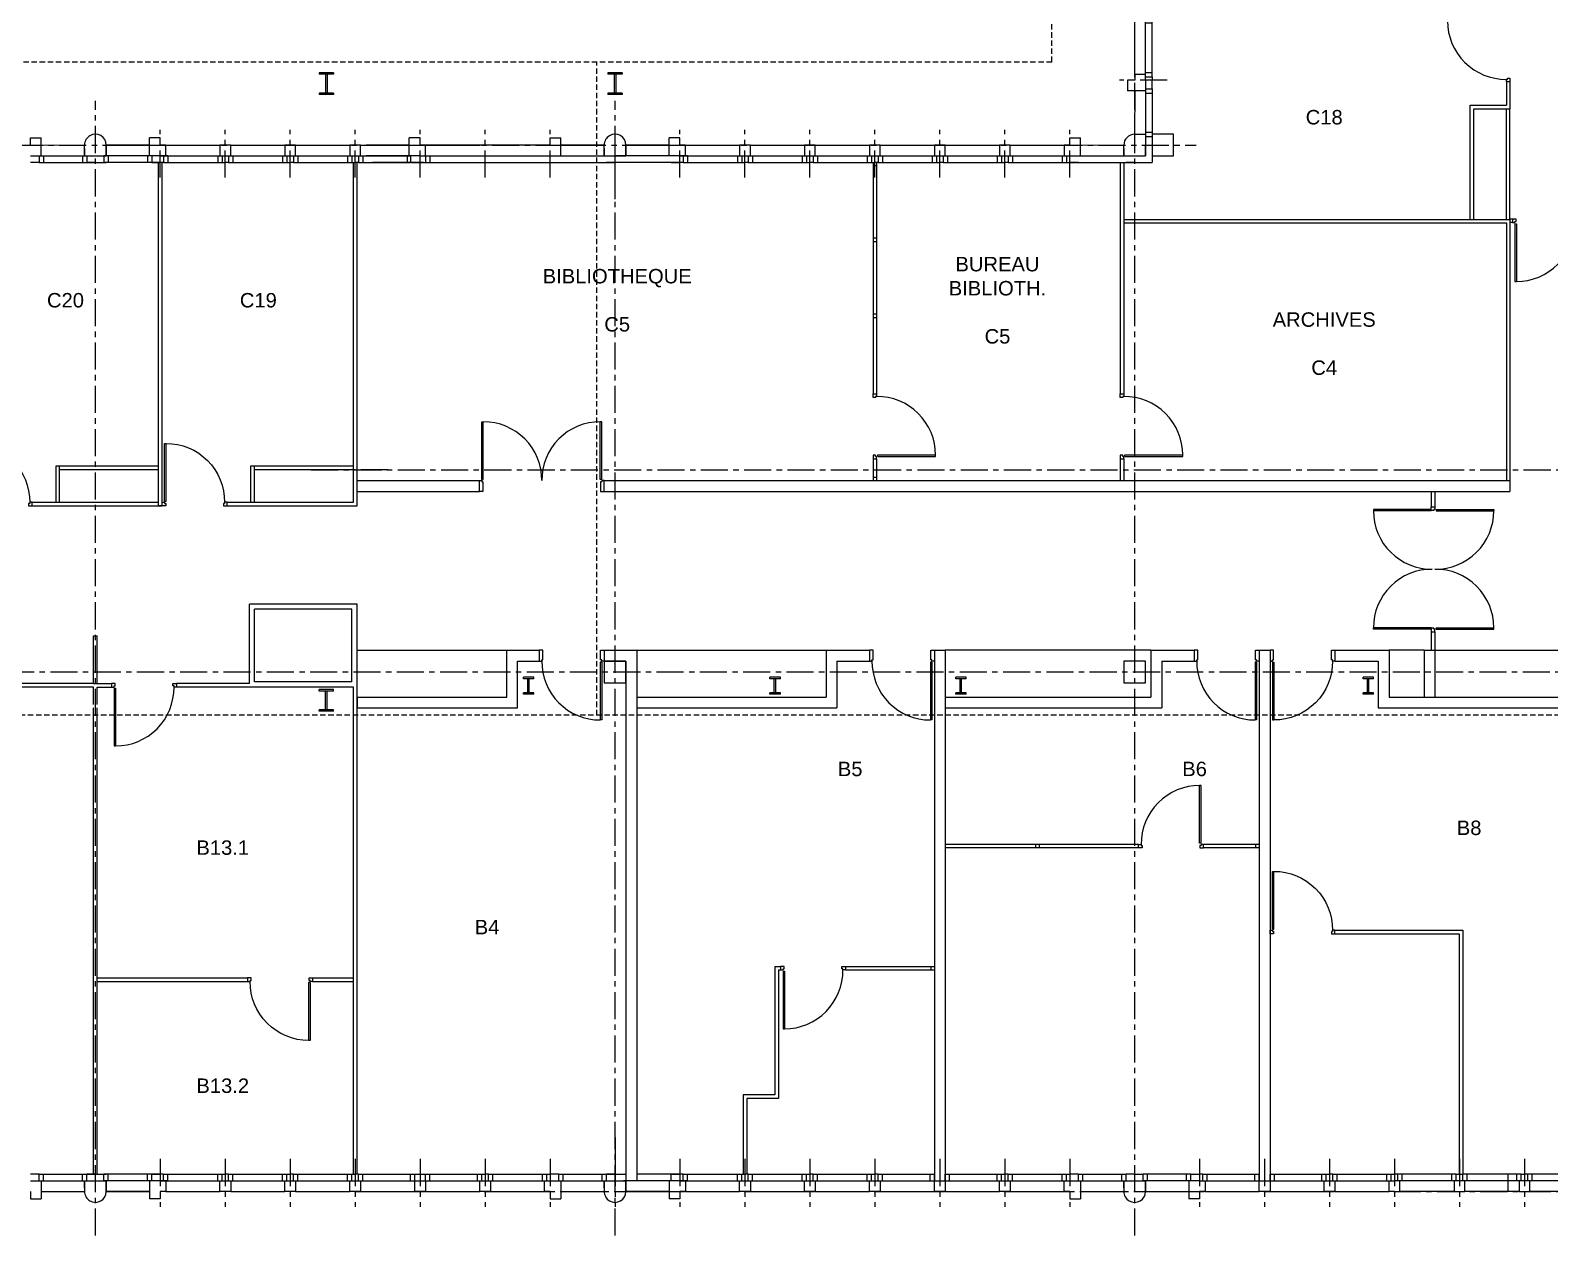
# Model space of a CAD drawing. Extents: x 1614 to 26454, y 2920 to 16595.
# Drawn here: x 4079 to 6184, y 2920 to 4590 of the extents above; entities that cross this region are included whole.
import ezdxf

# ---------------------------------------------------------------- set-up
doc = ezdxf.new("R2010")
doc.units = 0
doc.header["$MEASUREMENT"] = 0
doc.linetypes.add('AXES', pattern=[2, 1.25, -0.25, 0.25, -0.25])
doc.linetypes.add('CACHE', pattern=[0.375, 0.25, -0.125])
doc.layers.get('0').update_dxf_attribs({"linetype": 'CONTINUOUS'})
for name, color, linetype in [('BA_APPUI_FENETRE', 140, 'CONTINUOUS'), ('BA_AUVENT', 140, 'CACHE'), ('BA_AXE_TRAME', 253, 'AXES'), ('BA_CLOISON_EXISTANTE', 4, 'CONTINUOUS'), ('BA_DOUBLAGE', 134, 'CONTINUOUS'), ('BA_MENUIS_EXTERIEURE', 6, 'CONTINUOUS'), ('BA_MENUIS_INTERIEURE', 202, 'CONTINUOUS'), ('BA_STRUCTURE', 5, 'CONTINUOUS'), ('TXT_REP_PIECE', 3, 'CONTINUOUS')]:
    doc.layers.add(name, color=color, linetype=linetype)

# ---------------------------------------------------------------- blocks, each defined once
blk = doc.blocks.new('baie1')
at = {"layer": 'BA_APPUI_FENETRE'}
blk.add_line((7.5, -5), (82.5, -5), dxfattribs=at)
at = {"layer": 'BA_DOUBLAGE'}
for p, q in [((4.5, 19), (0, 19)), ((85.5, 19), (90, 19))]:
    blk.add_line(p, q, dxfattribs=at)
at = {"layer": 'BA_MENUIS_EXTERIEURE'}
for p, q in [((4.5, 19), (85.5, 19)), ((4.5, 10), (4.5, 19)), ((4.5, 10), (85.5, 10)), ((10.5, 10), (10.5, 19)), ((79.5, 10), (79.5, 19)), ((85.5, 10), (85.5, 19))]:
    blk.add_line(p, q, dxfattribs=at)
at = {"layer": 'BA_STRUCTURE'}
for points in [[(0, 10), (7.5, 10), (7.5, -5), (0, -5)], [(90, -5), (82.5, -5), (82.5, 10), (90, 10)]]:
    blk.add_lwpolyline(points, dxfattribs=at)
blk = doc.blocks.new('baie2')
at = {"layer": 'BA_DOUBLAGE'}
blk.add_line((-12, 19), (0, 19), dxfattribs=at)
at = {"layer": 'BA_MENUIS_EXTERIEURE'}
for p, q in [((-78.3, 10), (-78.3, 19)), ((-12, 19), (-78.3, 19)), ((-12, 10), (-78.3, 10)), ((-72.3, 10), (-72.3, 19)), ((-18, 10), (-18, 19)), ((-12, 10), (-12, 19))]:
    blk.add_line(p, q, dxfattribs=at)
at = {"layer": 'BA_STRUCTURE'}
for p, q in [((-75, 0), (-75, 10)), ((0, 10), (-15, 10)), ((-15, 10), (-15, -15)), ((0, -15), (-15, -15)), ((0, -5), (0, -15))]:
    blk.add_line(p, q, dxfattribs=at)
blk = doc.blocks.new('P80_15')
for p, q in [((3.5, 96.5), (5.5, 96.5)), ((3.5, 16.5), (3.5, 96.5)), ((5.5, 16.5), (5.5, 96.6)), ((0, 0), (0, 15)), ((0, 15), (3.5, 15)), ((5, 0), (0, 0)), ((3.5, 16.5), (5.5, 16.5)), ((3.5, 15), (3.5, 13.5)), ((3.5, 13.5), (5, 13.5)), ((5, 13.5), (5, 0)), ((85, 13.5), (85, 0)), ((86.5, 13.5), (85, 13.5)), ((85, 0), (90, 0)), ((90, 15), (86.5, 15)), ((86.5, 15), (86.5, 13.5)), ((90, 0), (90, 15))]:
    blk.add_line(p, q)
for centre, radius, start, end in [((5.6, 15.7), 80.9, 359.5039, 90.0499), ((5, 13.5), 0, 270, 0), ((5.5, 16.5), 0, 270, 0)]:
    blk.add_arc(centre, radius, start, end)
blk = doc.blocks.new('P80_5')
for p, q in [((-5.5, 6.5), (-5.5, 86.6)), ((-3.5, 86.5), (-5.5, 86.5)), ((-3.5, 6.5), (-3.5, 86.5)), ((-90, 0), (-90, 5)), ((-90, 5), (-86.5, 5)), ((-85, 0), (-90, 0)), ((-86.5, 5), (-86.5, 3.5)), ((-86.5, 3.5), (-85, 3.5)), ((-85, 3.5), (-85, 0)), ((-3.5, 6.5), (-5.5, 6.5)), ((-5, 3.5), (-5, 0)), ((-3.5, 3.5), (-5, 3.5)), ((-5, 0), (0, 0)), ((0, 5), (-3.5, 5)), ((-3.5, 5), (-3.5, 3.5)), ((0, 0), (0, 5))]:
    blk.add_line(p, q)
for centre, radius, start, end in [((-5.6, 5.7), 80.9, 89.9501, 180.4961), ((-5.5, 6.5), 0, 180, 270), ((-5, 3.5), 0, 180, 270)]:
    blk.add_arc(centre, radius, start, end)
blk = doc.blocks.new('P160_15')
for p, q in [((3.5, 16.5), (3.5, 96.5)), ((3.5, 96.5), (5.5, 96.5)), ((5.5, 16.5), (5.5, 96.6)), ((167.5, 16.5), (167.5, 96.6)), ((169.5, 96.5), (167.5, 96.5)), ((169.5, 16.5), (169.5, 96.5)), ((0, 0), (0, 15)), ((0, 15), (3.5, 15)), ((5, 0), (0, 0)), ((3.5, 16.5), (5.5, 16.5)), ((3.5, 15), (3.5, 13.5)), ((3.5, 13.5), (5, 13.5)), ((5, 13.5), (5, 0)), ((169.5, 16.5), (167.5, 16.5)), ((168, 13.5), (168, 0)), ((169.5, 13.5), (168, 13.5)), ((168, 0), (173, 0)), ((169.5, 15), (169.5, 13.5)), ((173, 15), (169.5, 15)), ((173, 0), (173, 15))]:
    blk.add_line(p, q)
for centre, radius, start, end in [((5.6, 15.7), 80.9, 359.5039, 90.0499), ((167.4, 15.7), 80.9, 89.9501, 180.4961), ((5, 13.5), 0, 270, 0), ((5.5, 16.5), 0, 270, 0), ((167.5, 16.5), 0, 180, 270), ((168, 13.5), 0, 180, 270)]:
    blk.add_arc(centre, radius, start, end)

msp = doc.modelspace()

# ---------------------------------------------------------------- linework, layer by layer
at = {"layer": 'BA_APPUI_FENETRE'}
for p, q in [((5609.4, 4505.8), (5609.3, 4445.8)), ((4094.4, 4430.8), (4154.4, 4430.9)), ((4184.4, 4430.7), (4244.4, 4430.8)), ((4244.4, 4430.8), (4184.4, 4430.8)), ((4536.9, 4430.8), (4604.4, 4430.8)), ((4604.4, 4430.8), (4544.4, 4430.8)), ((4544.4, 4430.7), (4604.4, 4430.8)), ((4626.9, 4430.8), (4701.9, 4430.8)), ((4814.3, 4430.8), (4874.3, 4430.8)), ((4874.3, 4430.7), (4814.3, 4430.8)), ((4904.4, 4430.7), (4964.4, 4430.8)), ((4964.4, 4430.8), (4904.4, 4430.8)), ((5534.4, 4430.8), (5594.4, 4430.9)), ((4889.4, 4355.8), (4889.4, 4415.8)), ((4889.4, 3055.8), (4889.4, 2995.8)), ((4094.4, 2980.8), (4154.4, 2980.7)), ((4184.4, 2980.9), (4244.4, 2980.8)), ((4244.4, 2980.8), (4184.4, 2980.8)), ((4536.9, 2980.8), (4611.9, 2980.8)), ((4626.9, 2980.8), (4701.9, 2980.8)), ((4814.4, 2980.8), (4874.4, 2980.7)), ((4904.4, 2980.9), (4964.4, 2980.8)), ((4964.4, 2980.8), (4904.4, 2980.8)), ((5256.9, 2980.8), (5331.9, 2980.8)), ((5346.9, 2980.8), (5421.9, 2980.8)), ((5534.4, 2980.8), (5594.4, 2980.7)), ((5624.4, 2980.8), (5684.4, 2980.8)), ((5706.9, 2980.8), (5781.9, 2980.8)), ((5796.9, 2980.8), (5871.9, 2980.8)), ((5886.9, 2980.8), (5961.9, 2980.8)), ((6051.9, 2980.8), (5976.9, 2980.8)), ((6141.9, 2980.8), (6066.9, 2980.8))]:
    msp.add_line(p, q, dxfattribs=at)
at = {"layer": 'BA_AUVENT', "ltscale": 30}
for p, q in [((5494.7, 4545.8), (5494.4, 4775.7)), ((5494.7, 4545.8), (1684.4, 4545.8)), ((4864.4, 3640.8), (4864.4, 4545.8)), ((6873.4, 3640.8), (1684.4, 3640.8))]:
    msp.add_line(p, q, dxfattribs=at)
at = {"layer": 'BA_AXE_TRAME', "ltscale": 30}
for p, q in [((5609.4, 2919.7), (5609.4, 6900.8)), ((5654.5, 4520.8), (5588.3, 4520.8)), ((4169.4, 2919.7), (4169.4, 4491.9)), ((4889.4, 2919.7), (4889.4, 4491.9)), ((4259.4, 4385.7), (4259.4, 4451.9)), ((4349.4, 4385.7), (4349.4, 4451.9)), ((4439.4, 4385.7), (4439.4, 4451.9)), ((4529.4, 4385.7), (4529.4, 4451.9)), ((4619.4, 4385.7), (4619.4, 4451.9)), ((4709.4, 4385.7), (4709.4, 4451.9)), ((4799.4, 4385.7), (4799.4, 4451.9)), ((4889.4, 4385.7), (4889.4, 4451.9)), ((4979.4, 4385.7), (4979.4, 4451.9)), ((4979.4, 4385.7), (4979.4, 4451.9)), ((5069.4, 4385.7), (5069.4, 4451.9)), ((5159.4, 4385.7), (5159.4, 4451.9)), ((5249.4, 4385.7), (5249.4, 4451.9)), ((5339.4, 4385.7), (5339.4, 4451.9)), ((5429.4, 4385.7), (5429.4, 4451.9)), ((5519.4, 4385.7), (5519.4, 4451.9)), ((3339.3, 4430.8), (5694.5, 4430.8)), ((4468.3, 3980.8), (8574.8, 3980.8)), ((4574.5, 3980.8), (4508.3, 3980.8)), ((3327, 3700.8), (9025.9, 3700.8)), ((4259.4, 3025.9), (4259.4, 2959.7)), ((4349.4, 3025.9), (4349.4, 2959.7)), ((4439.4, 3025.9), (4439.4, 2959.7)), ((4529.4, 3025.9), (4529.4, 2959.7)), ((4619.4, 3025.9), (4619.4, 2959.7)), ((4709.4, 3025.9), (4709.4, 2959.7)), ((4799.4, 3025.9), (4799.4, 2959.7)), ((4889.4, 3025.9), (4889.4, 2959.7)), ((4889.4, 3025.9), (4889.4, 2959.7)), ((4979.4, 3025.9), (4979.4, 2959.7)), ((4979.4, 3025.9), (4979.4, 2959.7)), ((5069.4, 3025.9), (5069.4, 2959.7)), ((5159.4, 3025.9), (5159.4, 2959.7)), ((5249.4, 3025.9), (5249.4, 2959.7)), ((5339.4, 3025.9), (5339.4, 2959.7)), ((5429.4, 3025.9), (5429.4, 2959.7)), ((5519.4, 3025.9), (5519.4, 2959.7)), ((5699.4, 3025.9), (5699.4, 2959.7)), ((5699.4, 3025.9), (5699.4, 2959.7)), ((5789.4, 3025.9), (5789.4, 2959.7)), ((5789.4, 3025.9), (5789.4, 2959.7)), ((5879.4, 3025.9), (5879.4, 2959.7)), ((5879.4, 3025.9), (5879.4, 2959.7)), ((5969.4, 3025.9), (5969.4, 2959.7)), ((5969.4, 3025.9), (5969.4, 2959.7)), ((6059.4, 3025.9), (6059.4, 2959.7)), ((6149.4, 3025.9), (6149.4, 2959.7)), ((4468.3, 2980.8), (8529.4, 2980.8))]:
    msp.add_line(p, q, dxfattribs=at)
at = {"layer": 'BA_CLOISON_EXISTANTE'}
for p, q in [((6124.4, 4518.3), (6124.4, 4485.8)), ((6129.4, 4518.3), (6129.4, 4480.8)), ((6074.4, 4480.8), (6074.4, 4485.8)), ((6074.4, 4485.8), (6124.4, 4485.8)), ((6074.4, 4327.8), (6074.4, 4480.8)), ((6079.4, 4480.8), (6129.4, 4480.8)), ((6079.4, 4327.8), (6079.4, 4480.8)), ((4256.9, 3992.7), (4256.9, 4406.8)), ((4256.9, 3930.8), (4256.9, 4406.8)), ((4261.9, 3987.7), (4261.9, 4406.8)), ((4261.9, 3930.8), (4261.9, 4406.8)), ((4526.9, 3992.7), (4526.9, 4406.8)), ((4526.9, 3935.8), (4526.9, 4406.8)), ((4531.9, 3987.7), (4531.9, 4406.8)), ((4531.9, 3930.8), (4531.9, 4406.8)), ((5589.4, 4406.8), (5589.4, 4085.9)), ((5594.4, 4406.8), (5594.4, 4085.9)), ((5594.4, 4327.8), (6129.4, 4327.8)), ((5594.4, 4322.8), (6124.4, 4322.8)), ((6124.4, 4322.8), (6124.4, 3965.8)), ((6132.8, 4328.3), (6129.4, 4328.3)), ((6129.4, 4327.8), (6129.4, 3965.8)), ((6132.8, 4323.3), (6129.4, 4323.3)), ((6132.8, 4328.3), (6132.8, 4323.3)), ((4114.4, 3985.8), (4114.4, 3935.8)), ((4119.4, 3985.8), (4114.4, 3985.8)), ((4119.4, 3985.8), (4119.4, 3935.8)), ((4384.4, 3985.8), (4384.4, 3935.8)), ((4389.4, 3985.8), (4384.4, 3985.8)), ((4389.4, 3985.8), (4389.4, 3935.8)), ((5589.4, 3995.9), (5589.4, 3965.8)), ((5594.4, 3995.9), (5594.4, 3965.8)), ((6020.4, 3950.8), (6020.4, 3929.5)), ((6025.4, 3950.8), (6025.4, 3929.5)), ((4081.9, 3935.8), (4256.9, 3935.8)), ((4081.9, 3930.8), (4261.9, 3930.8)), ((4261.9, 3930.8), (4256.9, 3930.8)), ((4351.9, 3935.8), (4526.9, 3935.8)), ((4351.9, 3930.8), (4531.9, 3930.8)), ((6020.4, 3929.5), (6025.4, 3929.5)), ((4382.9, 3684.8), (4382.9, 3794.8)), ((4531.9, 3794.8), (4382.9, 3794.8)), ((4531.9, 3004.8), (4531.9, 3794.8)), ((4524.9, 3787.8), (4389.9, 3787.8)), ((4389.9, 3686.8), (4389.9, 3787.8)), ((4524.9, 3686.8), (4524.9, 3787.8)), ((4166.9, 3684.8), (4166.9, 3750.8)), ((4166.9, 3750.8), (4171.9, 3750.8)), ((4171.9, 3684.8), (4171.9, 3750.8)), ((6020.4, 3756.5), (6025.4, 3756.5)), ((6020.4, 3756.5), (6020.4, 3730.8)), ((6025.4, 3756.5), (6025.4, 3730.8)), ((4166.9, 3684.8), (3972.9, 3684.8)), ((4166.9, 3684.8), (4191.9, 3684.8)), ((4382.9, 3684.8), (4281.9, 3684.8)), ((4524.9, 3686.8), (4389.9, 3686.8)), ((4166.9, 3679.8), (3907.9, 3679.8)), ((4166.9, 3655.8), (4166.9, 3679.8)), ((4171.9, 3679.8), (4191.9, 3679.8)), ((4171.9, 3655.8), (4171.9, 3679.8)), ((4526.9, 3679.8), (4281.9, 3679.8)), ((4526.9, 3004.8), (4526.9, 3679.8)), ((4166.9, 3004.8), (4166.9, 3650.8)), ((4171.9, 3004.8), (4171.9, 3650.8)), ((5886.9, 3342.8), (6064, 3342.8)), ((5886.9, 3337.8), (6059, 3337.8)), ((6059, 3337.8), (6059, 3004.8)), ((6064, 3342.8), (6064, 3004.8)), ((5110.9, 3292.8), (5110.9, 3114.8)), ((5110.9, 3292.8), (5118.7, 3292.8)), ((5115.9, 3287.8), (5115.9, 3109.8)), ((5115.9, 3287.8), (5118.7, 3287.8)), ((4171.9, 3276.7), (4380.4, 3276.7)), ((4171.9, 3271.7), (4380.4, 3271.7)), ((4470.4, 3276.7), (4526.9, 3276.7)), ((4470.4, 3271.7), (4526.9, 3271.7)), ((5066.9, 3114.8), (5066.9, 3004.8)), ((5110.9, 3114.8), (5066.9, 3114.8)), ((5071.9, 3109.8), (5071.9, 3004.8)), ((5115.9, 3109.8), (5071.9, 3109.8))]:
    msp.add_line(p, q, dxfattribs=at)
at = {"layer": 'BA_DOUBLAGE'}
for p, q in [((5633.4, 4508.8), (5633.4, 4520.8)), ((4169.4, 4406.8), (4157.7, 4406.8)), ((4169.4, 4406.8), (4157.7, 4406.8)), ((4247.4, 4406.8), (4259.4, 4406.8)), ((4247.4, 4406.8), (4259.4, 4406.8)), ((4533.9, 4406.8), (4529.4, 4406.8)), ((4607.4, 4406.8), (4619.4, 4406.8)), ((4623.9, 4406.8), (4619.4, 4406.8)), ((4901, 4406.8), (4877.7, 4406.8)), ((4967.4, 4406.8), (4979.4, 4406.8)), ((4967.4, 4406.8), (4979.4, 4406.8)), ((5531.4, 4406.8), (5519.4, 4406.8)), ((5609.4, 4406.8), (5597.7, 4406.8)), ((5609.4, 4406.8), (5597.7, 4406.8)), ((5609.4, 4406.8), (5633.4, 4406.8)), ((4169.4, 3004.8), (4157.7, 3004.8)), ((4169.4, 3004.8), (4157.7, 3004.8)), ((4247.4, 3004.8), (4259.4, 3004.8)), ((4247.4, 3004.8), (4259.4, 3004.8)), ((4533.9, 3004.8), (4529.4, 3004.8)), ((4704.9, 3004.8), (4709.4, 3004.8)), ((4889.4, 3004.8), (4877.7, 3004.8)), ((4889.4, 3004.8), (4877.7, 3004.8)), ((4889.4, 3004.8), (4901, 3004.8)), ((4967.4, 3004.8), (4979.4, 3004.8)), ((4967.4, 3004.8), (4979.4, 3004.8)), ((5253.9, 3004.8), (5249.4, 3004.8)), ((5424.9, 3004.8), (5429.4, 3004.8)), ((5609.4, 3004.8), (5597.7, 3004.8)), ((5609.4, 3004.8), (5597.7, 3004.8)), ((5609.4, 3004.8), (5621, 3004.8)), ((5703.9, 3004.8), (5699.4, 3004.8)), ((5874.9, 3004.8), (5879.4, 3004.8)), ((5883.9, 3004.8), (5879.4, 3004.8)), ((5964.9, 3004.8), (5969.4, 3004.8)), ((5973.9, 3004.8), (5969.4, 3004.8)), ((6054.8, 3004.8), (6064, 3004.8)), ((6144.9, 3004.8), (6149.4, 3004.8))]:
    msp.add_line(p, q, dxfattribs=at)
at = {"layer": 'BA_MENUIS_EXTERIEURE'}
for p, q in [((4499.4, 4530.8), (4479.4, 4530.8)), ((4479.4, 4530.8), (4479.4, 4528.8)), ((4499.4, 4528.8), (4479.4, 4528.8)), ((4488.4, 4528.8), (4488.4, 4502.8)), ((4490.4, 4528.8), (4490.4, 4502.8)), ((4499.4, 4530.8), (4499.4, 4528.8)), ((4899.4, 4530.8), (4879.4, 4530.8)), ((4879.4, 4530.8), (4879.4, 4528.8)), ((4899.4, 4528.8), (4879.4, 4528.8)), ((4888.4, 4528.8), (4888.4, 4502.8)), ((4890.4, 4528.8), (4890.4, 4502.8)), ((4899.4, 4530.8), (4899.4, 4528.8)), ((5624.4, 4508.8), (5624.4, 4442.5)), ((5624.4, 4508.8), (5633.4, 4508.8)), ((5633.4, 4508.8), (5633.4, 4406.8)), ((4499.4, 4502.8), (4479.4, 4502.8)), ((4479.4, 4502.8), (4479.4, 4500.8)), ((4499.4, 4500.8), (4479.4, 4500.8)), ((4499.4, 4502.8), (4499.4, 4500.8)), ((4899.4, 4502.8), (4879.4, 4502.8)), ((4879.4, 4502.8), (4879.4, 4500.8)), ((4899.4, 4500.8), (4879.4, 4500.8)), ((4899.4, 4502.8), (4899.4, 4500.8)), ((5624.4, 4502.8), (5633.4, 4502.8)), ((5624.4, 4448.5), (5633.4, 4448.5)), ((5624.4, 4442.5), (5633.4, 4442.5)), ((4157.7, 4406.8), (4184.4, 4406.8)), ((4247.4, 4415.8), (4181, 4415.8)), ((4269.9, 4415.8), (4184.4, 4415.8)), ((4247.4, 4415.8), (4184.5, 4415.8)), ((4263.9, 4406.8), (4199.4, 4406.8)), ((4247.4, 4406.8), (4199.4, 4406.8)), ((4247.4, 4406.8), (4199.4, 4406.8)), ((4247.4, 4415.8), (4247.4, 4406.8)), ((4247.4, 4415.8), (4247.4, 4406.8)), ((4533.9, 4415.8), (4605.9, 4415.8)), ((4533.9, 4415.8), (4533.9, 4406.8)), ((4533.9, 4406.8), (4605.9, 4406.8)), ((4539.9, 4415.8), (4539.9, 4406.8)), ((4607.4, 4415.8), (4544.5, 4415.8)), ((4623.9, 4406.8), (4553.4, 4406.8)), ((4607.4, 4406.8), (4553.5, 4406.8)), ((4601.4, 4415.8), (4601.4, 4406.8)), ((4605.9, 4415.8), (4605.9, 4406.8)), ((4619.4, 4406.8), (4709.4, 4406.8)), ((4626.9, 4415.8), (4626.9, 4406.8)), ((4632.9, 4415.8), (4632.9, 4406.8)), ((4709.4, 4406.8), (4799.4, 4406.8)), ((4799.4, 4415.8), (4889.4, 4415.8)), ((4799.4, 4406.8), (4889.4, 4406.8)), ((4979.4, 4415.8), (4889.4, 4415.8)), ((4979.4, 4406.8), (4889.4, 4406.8)), ((4989.9, 4415.8), (4904.4, 4415.8)), ((4967.4, 4415.8), (4904.5, 4415.8)), ((4983.9, 4406.8), (4913.4, 4406.8)), ((4967.4, 4406.8), (4913.5, 4406.8)), ((5514.9, 4415.8), (5597.7, 4415.8)), ((5514.9, 4406.8), (5633.4, 4406.8)), ((4776.9, 3693.4), (4762.4, 3693.4)), ((4762.4, 3691.4), (4762.4, 3693.4)), ((4776.9, 3691.4), (4762.4, 3691.4)), ((4768.4, 3672), (4768.4, 3691.4)), ((4770.4, 3672), (4770.4, 3691.4)), ((4776.9, 3691.4), (4776.9, 3693.4)), ((5118.5, 3693.4), (5104, 3693.4)), ((5104, 3691.4), (5104, 3693.4)), ((5118.5, 3691.4), (5104, 3691.4)), ((5110, 3672), (5110, 3691.4)), ((5112, 3672), (5112, 3691.4)), ((5118.5, 3691.4), (5118.5, 3693.4)), ((5375.9, 3693.4), (5361.4, 3693.4)), ((5361.4, 3691.4), (5361.4, 3693.4)), ((5375.9, 3691.4), (5361.4, 3691.4)), ((5367.4, 3672), (5367.4, 3691.4)), ((5369.4, 3672), (5369.4, 3691.4)), ((5375.9, 3691.4), (5375.9, 3693.4)), ((5940.5, 3693.4), (5926, 3693.4)), ((5926, 3691.4), (5926, 3693.4)), ((5940.5, 3691.4), (5926, 3691.4)), ((5932, 3672), (5932, 3691.4)), ((5934, 3672), (5934, 3691.4)), ((5940.5, 3691.4), (5940.5, 3693.4)), ((4499.4, 3676.2), (4479.4, 3676.2)), ((4479.4, 3674.2), (4479.4, 3676.2)), ((4499.4, 3674.2), (4479.4, 3674.2)), ((4488.4, 3648.2), (4488.4, 3674.2)), ((4490.4, 3648.2), (4490.4, 3674.2)), ((4499.4, 3674.2), (4499.4, 3676.2)), ((4762.4, 3670), (4762.4, 3672)), ((4776.9, 3672), (4762.4, 3672)), ((4776.9, 3670), (4762.4, 3670)), ((4776.9, 3670), (4776.9, 3672)), ((5104, 3670), (5104, 3672)), ((5118.5, 3672), (5104, 3672)), ((5118.5, 3670), (5104, 3670)), ((5118.5, 3670), (5118.5, 3672)), ((5361.4, 3670), (5361.4, 3672)), ((5375.9, 3672), (5361.4, 3672)), ((5375.9, 3670), (5361.4, 3670)), ((5375.9, 3670), (5375.9, 3672)), ((5926, 3670), (5926, 3672)), ((5940.5, 3672), (5926, 3672)), ((5940.5, 3670), (5926, 3670)), ((5940.5, 3670), (5940.5, 3672)), ((4479.4, 3646.2), (4479.4, 3648.2)), ((4499.4, 3648.2), (4479.4, 3648.2)), ((4499.4, 3646.2), (4479.4, 3646.2)), ((4499.4, 3646.2), (4499.4, 3648.2)), ((4157.7, 3004.8), (4184.4, 3004.8)), ((4247.4, 2995.8), (4181, 2995.8)), ((4269.9, 2995.8), (4184.4, 2995.8)), ((4247.4, 2995.8), (4184.5, 2995.8)), ((4263.9, 3004.8), (4199.4, 3004.8)), ((4247.4, 3004.8), (4199.4, 3004.8)), ((4247.4, 3004.8), (4199.4, 3004.8)), ((4247.4, 2995.8), (4247.4, 3004.8)), ((4247.4, 2995.8), (4247.4, 3004.8)), ((4533.9, 3004.8), (4626.9, 3004.8)), ((4533.9, 2995.8), (4533.9, 3004.8)), ((4533.9, 2995.8), (4614.9, 2995.8)), ((4539.9, 2995.8), (4539.9, 3004.8)), ((4605.9, 2995.8), (4605.9, 3004.8)), ((4611.9, 2995.8), (4611.9, 3004.8)), ((4623.9, 2995.8), (4704.9, 2995.8)), ((4626.9, 3004.8), (4704.9, 3004.8)), ((4626.9, 2995.8), (4626.9, 3004.8)), ((4632.9, 2995.8), (4632.9, 3004.8)), ((4698.9, 2995.8), (4698.9, 3004.8)), ((4704.9, 2995.8), (4704.9, 3004.8)), ((4877.7, 3004.8), (4904.4, 3004.8)), ((4967.4, 2995.8), (4901, 2995.8)), ((4989.9, 2995.8), (4904.4, 2995.8)), ((4967.4, 2995.8), (4904.5, 2995.8)), ((4983.9, 3004.8), (4919.4, 3004.8)), ((4967.4, 3004.8), (4919.4, 3004.8)), ((4967.4, 3004.8), (4919.4, 3004.8)), ((4967.4, 2995.8), (4967.4, 3004.8)), ((4967.4, 2995.8), (4967.4, 3004.8)), ((5253.9, 3004.8), (5331.9, 3004.8)), ((5253.9, 2995.8), (5253.9, 3004.8)), ((5253.9, 2995.8), (5334.9, 2995.8)), ((5259.9, 2995.8), (5259.9, 3004.8)), ((5325.9, 2995.8), (5325.9, 3004.8)), ((5331.9, 2995.8), (5331.9, 3004.8)), ((5343.9, 2995.8), (5424.9, 2995.8)), ((5346.9, 3004.8), (5424.9, 3004.8)), ((5346.9, 2995.8), (5346.9, 3004.8)), ((5352.9, 2995.8), (5352.9, 3004.8)), ((5418.9, 2995.8), (5418.9, 3004.8)), ((5424.9, 2995.8), (5424.9, 3004.8)), ((5703.9, 3004.8), (5781.9, 3004.8)), ((5703.9, 2995.8), (5703.9, 3004.8)), ((5703.9, 2995.8), (5784.9, 2995.8)), ((5709.9, 2995.8), (5709.9, 3004.8)), ((5775.9, 2995.8), (5775.9, 3004.8)), ((5781.9, 2995.8), (5781.9, 3004.8)), ((5796.9, 3004.8), (5874.9, 3004.8)), ((5796.9, 2995.8), (5796.9, 3004.8)), ((5796.9, 2995.8), (5874.9, 2995.8)), ((5802.9, 2995.8), (5802.9, 3004.8)), ((5868.9, 2995.8), (5868.9, 3004.8)), ((5874.9, 2995.8), (5874.9, 3004.8)), ((5883.9, 2995.8), (5883.9, 3004.8)), ((5883.9, 3004.8), (5964.9, 3004.8)), ((5883.9, 2995.8), (5964.9, 2995.8)), ((5889.9, 2995.8), (5889.9, 3004.8)), ((5958.9, 2995.8), (5958.9, 3004.8)), ((5964.9, 2995.8), (5964.9, 3004.8)), ((6054.8, 3004.8), (5973.9, 3004.8)), ((5973.9, 2995.8), (5973.9, 3004.8)), ((6054.8, 2995.8), (5973.9, 2995.8)), ((5979.9, 2995.8), (5979.9, 3004.8)), ((6048.8, 2995.8), (6048.8, 3004.8)), ((6054.8, 2995.8), (6054.8, 3004.8)), ((6064, 2995.8), (6064, 3004.8)), ((6144.9, 3004.8), (6064, 3004.8)), ((6144.9, 2995.8), (6064, 2995.8)), ((6070, 2995.8), (6070, 3004.8)), ((6126.3, 3004.8), (6126.3, 2980.8)), ((6138.9, 2995.8), (6138.9, 3004.8)), ((6144.9, 2995.8), (6144.9, 3004.8))]:
    msp.add_line(p, q, dxfattribs=at)
at = {"layer": 'BA_MENUIS_INTERIEURE'}
for p, q in [((6124.4, 4327.8), (6124.4, 4480.8)), ((6129.4, 4327.8), (6129.4, 4480.8)), ((5246.9, 4406.8), (5246.9, 4085.9)), ((5251.9, 4401.8), (5246.9, 4401.8)), ((5251.9, 4406.8), (5251.9, 4085.9)), ((6137.8, 4328.3), (6132.8, 4328.3)), ((6132.8, 4323.3), (6136.3, 4323.3)), ((6136.3, 4324.8), (6137.8, 4324.8)), ((6136.3, 4323.3), (6136.3, 4324.8)), ((6136.3, 4321.8), (6136.3, 4241.8)), ((6136.3, 4321.8), (6138.3, 4321.8)), ((6137.8, 4324.8), (6137.8, 4328.3)), ((6138.3, 4321.8), (6138.3, 4241.7)), ((5251.9, 4301.8), (5246.9, 4301.8)), ((5251.9, 4296.8), (5246.9, 4296.8)), ((6136.3, 4241.8), (6138.3, 4241.8)), ((5251.9, 4196.5), (5246.9, 4196.5)), ((5251.9, 4191.5), (5246.9, 4191.5)), ((4256.9, 3985.8), (4119.4, 3985.8)), ((4256.9, 3980.8), (4119.4, 3980.8)), ((4526.9, 3985.8), (4389.4, 3985.8)), ((4526.9, 3980.8), (4389.4, 3980.8)), ((5246.9, 3995.9), (5246.9, 3965.8)), ((5251.9, 3995.9), (5251.9, 3965.8)), ((5246.9, 3970.8), (5251.9, 3970.8)), ((6020.3, 3924), (5940.2, 3924)), ((5940.3, 3926), (5940.3, 3924)), ((6020.3, 3926), (5940.3, 3926)), ((6020.4, 3924.5), (6020.4, 3929.5)), ((6023.9, 3924.5), (6020.4, 3924.5)), ((6025.4, 3926), (6023.9, 3926)), ((6023.9, 3926), (6023.9, 3924.5)), ((6025.4, 3929.5), (6025.4, 3926)), ((6026.9, 3926), (6026.9, 3924)), ((6026.9, 3926), (6106.8, 3926)), ((6026.9, 3924), (6107, 3924)), ((6106.8, 3926), (6106.8, 3924)), ((6020.3, 3762), (5940.2, 3762)), ((5940.3, 3760), (5940.3, 3762)), ((6020.3, 3760), (5940.3, 3760)), ((6020.4, 3761.5), (6020.4, 3756.5)), ((6023.9, 3761.5), (6020.4, 3761.5)), ((6023.9, 3760), (6023.9, 3761.5)), ((6025.4, 3760), (6023.9, 3760)), ((6025.4, 3756.5), (6025.4, 3760)), ((6026.9, 3762), (6107, 3762)), ((6026.9, 3760), (6026.9, 3762)), ((6026.9, 3760), (6106.8, 3760)), ((6106.8, 3760), (6106.8, 3762)), ((4531.9, 3730.8), (4739.4, 3730.8)), ((4919.4, 3730.8), (5181.9, 3730.8)), ((5631.9, 3730.8), (5346.9, 3730.8)), ((6010.4, 3730.8), (5961.9, 3730.8)), ((6025.4, 3730.8), (6344.4, 3730.8)), ((5614.9, 3461.8), (5346.9, 3461.8)), ((5614.9, 3456.8), (5346.9, 3456.8)), ((5471.9, 3461.8), (5471.9, 3456.8)), ((5476.9, 3461.8), (5476.9, 3456.8)), ((5781.9, 3461.8), (5704.9, 3461.8)), ((5781.9, 3456.8), (5704.9, 3456.8)), ((5776.9, 3461.8), (5776.9, 3456.8)), ((5781.9, 3461.8), (5781.9, 3456.8)), ((5208.7, 3292.8), (5331.9, 3292.8)), ((5208.7, 3287.8), (5331.9, 3287.8)), ((5326.9, 3292.8), (5326.9, 3287.8)), ((5331.9, 3292.8), (5331.9, 3287.8))]:
    msp.add_line(p, q, dxfattribs=at)
for centre, radius, start, end in [((6137.8, 4324.8), 0, 360, 90), ((6138.3, 4322.6), 80.9, 269.9501, 0.4961), ((6138.3, 4321.8), 0, 360, 90), ((6021.1, 3923.9), 80.9, 179.9501, 270.4961), ((6023.9, 3924.5), 0, 180, 270), ((6026.1, 3923.9), 80.9, 269.5039, 0.0499), ((6026.9, 3924), 0, 180, 270), ((6021.1, 3762.1), 80.9, 89.5039, 180.0499), ((6026.1, 3762.1), 80.9, 359.9501, 90.4961), ((6023.9, 3761.5), 0, 90, 180), ((6026.9, 3762), 0, 90, 180)]:
    msp.add_arc(centre, radius, start, end, dxfattribs=at)
at = {"layer": 'BA_STRUCTURE'}
for p, q in [((5599.4, 4520.8), (5599.4, 4505.8)), ((5609.4, 4520.8), (5599.4, 4520.8)), ((5624.4, 4505.8), (5599.4, 4505.8)), ((5624.4, 4520.8), (5624.4, 4505.8)), ((5609.4, 4445.8), (5624.4, 4445.8)), ((5624.4, 4445.8), (5624.4, 4415.8)), ((4154.4, 4415.8), (4154.4, 4430.9)), ((4154.4, 4415.8), (4154.4, 4430.9)), ((4154.4, 4425.8), (4154.4, 4415.8)), ((4154.4, 4425.8), (4154.4, 4415.8)), ((4154.4, 4425.8), (4154.4, 4415.8)), ((4154.4, 4425.8), (4154.4, 4415.8)), ((4184.4, 4415.8), (4184.4, 4430.9)), ((4184.4, 4430.8), (4184.4, 4415.8)), ((4184.4, 4430.7), (4184.4, 4415.8)), ((4184.4, 4425.8), (4184.4, 4415.8)), ((4244.4, 4415.8), (4244.4, 4440.8)), ((4259.4, 4440.8), (4244.4, 4440.8)), ((4259.4, 4440.8), (4244.4, 4440.8)), ((4244.4, 4415.8), (4244.4, 4440.8)), ((4259.4, 4430.8), (4259.4, 4440.8)), ((4259.4, 4430.8), (4259.4, 4440.8)), ((4619.4, 4440.8), (4604.4, 4440.8)), ((4604.4, 4415.8), (4604.4, 4440.8)), ((4619.4, 4430.8), (4619.4, 4440.8)), ((4626.9, 4430.8), (4619.4, 4430.8)), ((4799.4, 4430.8), (4626.9, 4430.8)), ((4709.4, 4430.8), (4701.9, 4430.8)), ((4716.9, 4430.8), (4709.4, 4430.8)), ((4799.4, 4440.8), (4814.4, 4440.8)), ((4799.4, 4430.8), (4799.4, 4440.8)), ((4814.4, 4415.8), (4814.4, 4440.8)), ((4874.4, 4415.8), (4874.4, 4430.9)), ((4874.4, 4425.8), (4874.4, 4415.8)), ((4874.4, 4425.8), (4874.4, 4415.8)), ((4874.4, 4425.8), (4874.4, 4415.8)), ((4904.4, 4415.8), (4904.4, 4430.9)), ((4904.4, 4430.8), (4904.4, 4415.8)), ((4904.4, 4430.7), (4904.4, 4415.8)), ((4904.4, 4425.8), (4904.4, 4415.8)), ((4964.4, 4415.8), (4964.4, 4440.8)), ((4979.4, 4440.8), (4964.4, 4440.8)), ((4979.4, 4440.8), (4964.4, 4440.8)), ((4964.4, 4415.8), (4964.4, 4440.8)), ((4979.4, 4430.8), (4979.4, 4440.8)), ((4979.4, 4430.8), (4979.4, 4440.8)), ((5519.4, 4440.8), (5534.4, 4440.8)), ((5519.4, 4430.8), (5519.4, 4440.8)), ((5534.4, 4415.8), (5534.4, 4440.8)), ((5594.4, 4415.8), (5594.4, 4430.9)), ((5594.4, 4425.8), (5594.4, 4415.8)), ((5594.4, 4425.8), (5594.4, 4415.8)), ((5594.4, 4425.8), (5594.4, 4415.8)), ((5624.4, 4415.8), (5624.4, 4430.9)), ((4154.4, 4415.8), (4184.4, 4415.8)), ((4259.4, 4415.8), (4244.4, 4415.8)), ((4259.4, 4415.8), (4244.4, 4415.8)), ((4619.4, 4415.8), (4604.4, 4415.8)), ((4619.4, 4415.8), (4626.9, 4415.8)), ((4626.9, 4415.8), (4799.4, 4415.8)), ((4701.9, 4415.8), (4709.4, 4415.8)), ((4709.4, 4415.8), (4716.9, 4415.8)), ((4799.4, 4415.8), (4814.4, 4415.8)), ((4874.4, 4415.8), (4904.4, 4415.8)), ((4979.4, 4415.8), (4964.4, 4415.8)), ((4979.4, 4415.8), (4964.4, 4415.8)), ((5519.4, 4415.8), (5534.4, 4415.8)), ((5594.4, 4415.8), (5624.4, 4415.8)), ((4531.9, 3965.8), (4701.4, 3965.8)), ((4874.4, 3965.8), (6129.4, 3965.8)), ((6129.4, 3965.8), (6129.4, 3950.8)), ((4531.9, 3950.8), (4701.4, 3950.8)), ((4874.4, 3950.8), (6129.4, 3950.8)), ((4739.4, 3730.8), (4754.4, 3730.8)), ((4739.4, 3665.8), (4739.4, 3730.8)), ((4739.4, 3730.8), (4784.4, 3730.8)), ((4874.4, 3730.8), (4919.4, 3730.8)), ((4919.4, 3730.8), (4919.4, 2995.8)), ((5181.9, 3730.8), (5181.9, 3665.8)), ((5181.9, 3730.8), (5241.9, 3730.8)), ((5331.9, 3730.8), (5331.9, 2995.8)), ((5331.9, 3730.8), (5346.9, 3730.8)), ((5346.9, 3730.8), (5346.9, 2995.8)), ((5631.9, 3730.8), (5631.9, 3665.8)), ((5631.9, 3730.8), (5691.9, 3730.8)), ((5781.9, 3730.8), (5781.9, 2995.8)), ((5781.9, 3730.8), (5796.9, 3730.8)), ((5796.9, 3730.8), (5796.9, 2995.8)), ((5886.9, 3730.8), (5961.9, 3730.8)), ((5961.9, 3730.8), (5961.9, 3665.8)), ((6010.4, 3730.8), (6010.4, 3665.8)), ((6010.4, 3730.8), (6025.4, 3730.8)), ((6025.4, 3730.8), (6025.4, 3665.8)), ((4754.4, 3650.8), (4754.4, 3715.8)), ((4754.4, 3715.8), (4784.4, 3715.8)), ((4874.4, 3715.8), (4904.4, 3715.8)), ((4904.4, 3715.8), (4904.4, 2995.8)), ((5196.9, 3715.8), (5196.9, 3650.8)), ((5196.9, 3715.8), (5241.9, 3715.8)), ((5646.9, 3715.8), (5691.9, 3715.8)), ((5646.9, 3715.8), (5646.9, 3650.8)), ((5886.9, 3715.8), (5946.9, 3715.8)), ((5946.9, 3715.8), (5946.9, 3650.8)), ((4531.9, 3665.8), (4739.4, 3665.8)), ((4531.9, 3665.8), (4531.9, 3650.8)), ((4919.4, 3665.8), (5181.9, 3665.8)), ((5346.9, 3665.8), (5631.9, 3665.8)), ((5961.9, 3665.8), (6344.4, 3665.8)), ((4531.9, 3650.8), (4754.4, 3650.8)), ((4919.4, 3650.8), (5196.9, 3650.8)), ((5346.9, 3650.8), (5646.9, 3650.8)), ((5946.9, 3650.8), (6344.4, 3650.8)), ((4154.4, 2985.8), (4154.4, 2995.8)), ((4154.4, 2985.8), (4154.4, 2995.8)), ((4154.4, 2995.8), (4154.4, 2980.7)), ((4154.4, 2985.8), (4154.4, 2995.8)), ((4154.4, 2985.8), (4154.4, 2995.8)), ((4154.4, 2995.8), (4154.4, 2980.7)), ((4154.4, 2995.8), (4184.4, 2995.8)), ((4184.4, 2980.9), (4184.4, 2995.8)), ((4184.4, 2995.8), (4184.4, 2980.7)), ((4184.4, 2980.8), (4184.4, 2995.8)), ((4184.4, 2985.8), (4184.4, 2995.8)), ((4259.4, 2995.8), (4244.4, 2995.8)), ((4244.4, 2995.8), (4244.4, 2970.8)), ((4259.4, 2995.8), (4244.4, 2995.8)), ((4244.4, 2995.8), (4244.4, 2970.8)), ((4874.4, 2985.8), (4874.4, 2995.8)), ((4874.4, 2985.8), (4874.4, 2995.8)), ((4874.4, 2995.8), (4874.4, 2980.7)), ((4874.4, 2995.8), (4904.4, 2995.8)), ((4874.4, 2985.8), (4874.4, 2995.8)), ((4874.4, 2985.8), (4874.4, 2995.8)), ((4874.4, 2995.8), (4874.4, 2980.7)), ((4874.4, 2995.8), (4904.4, 2995.8)), ((4904.4, 2980.9), (4904.4, 2995.8)), ((4904.4, 2995.8), (4904.4, 2980.7)), ((4904.4, 2980.8), (4904.4, 2995.8)), ((4904.4, 2985.8), (4904.4, 2995.8)), ((4904.4, 2995.8), (4904.4, 2980.7)), ((4904.4, 2980.8), (4904.4, 2995.8)), ((4979.4, 2995.8), (4964.4, 2995.8)), ((4964.4, 2995.8), (4964.4, 2970.8)), ((4979.4, 2995.8), (4964.4, 2995.8)), ((4964.4, 2995.8), (4964.4, 2970.8)), ((5594.4, 2985.8), (5594.4, 2995.8)), ((5594.4, 2985.8), (5594.4, 2995.8)), ((5594.4, 2995.8), (5594.4, 2980.7)), ((5594.4, 2995.8), (5624.4, 2995.8)), ((5624.4, 2995.8), (5624.4, 2980.7)), ((5624.4, 2980.8), (5624.4, 2995.8)), ((4259.4, 2970.8), (4244.4, 2970.8)), ((4259.4, 2970.8), (4244.4, 2970.8)), ((4259.4, 2980.8), (4259.4, 2970.8)), ((4259.4, 2980.8), (4259.4, 2970.8)), ((4979.4, 2970.8), (4964.4, 2970.8)), ((4979.4, 2970.8), (4964.4, 2970.8)), ((4979.4, 2980.8), (4979.4, 2970.8)), ((4979.4, 2980.8), (4979.4, 2970.8))]:
    msp.add_line(p, q, dxfattribs=at)
for points in [[(5663.4, 4445.8), (5633.4, 4445.8), (5633.4, 4415.8), (5663.4, 4415.8)], [(4904.4, 3715.8), (4874.4, 3715.8), (4874.4, 3685.8), (4904.4, 3685.8)], [(5624.4, 3715.8), (5594.4, 3715.8), (5594.4, 3685.8), (5624.4, 3685.8)]]:
    msp.add_lwpolyline(points, close=True, dxfattribs=at)
for points in [[(4529.4, 4415.8), (4536.9, 4415.8), (4536.9, 4430.8), (4529.4, 4430.8)], [(4619.4, 4415.8), (4626.9, 4415.8), (4626.9, 4430.8), (4619.4, 4430.8)], [(4529.4, 2995.8), (4536.9, 2995.8), (4536.9, 2980.8), (4529.4, 2980.8)], [(4619.4, 2980.8), (4611.9, 2980.8), (4611.9, 2995.8), (4619.4, 2995.8)], [(4619.4, 2995.8), (4626.9, 2995.8), (4626.9, 2980.8), (4619.4, 2980.8)], [(4709.4, 2980.8), (4701.9, 2980.8), (4701.9, 2995.8), (4709.4, 2995.8)], [(5249.4, 2995.8), (5256.9, 2995.8), (5256.9, 2980.8), (5249.4, 2980.8)], [(5339.4, 2980.8), (5331.9, 2980.8), (5331.9, 2995.8), (5339.4, 2995.8)], [(5339.4, 2995.8), (5346.9, 2995.8), (5346.9, 2980.8), (5339.4, 2980.8)], [(5429.4, 2980.8), (5421.9, 2980.8), (5421.9, 2995.8), (5429.4, 2995.8)], [(5699.4, 2995.8), (5706.9, 2995.8), (5706.9, 2980.8), (5699.4, 2980.8)], [(5789.4, 2980.8), (5781.9, 2980.8), (5781.9, 2995.8), (5789.4, 2995.8)], [(5789.4, 2995.8), (5796.9, 2995.8), (5796.9, 2980.8), (5789.4, 2980.8)], [(5879.4, 2980.8), (5871.9, 2980.8), (5871.9, 2995.8), (5879.4, 2995.8)], [(5879.4, 2995.8), (5886.9, 2995.8), (5886.9, 2980.8), (5879.4, 2980.8)], [(5969.4, 2980.8), (5961.9, 2980.8), (5961.9, 2995.8), (5969.4, 2995.8)], [(5969.4, 2980.8), (5976.9, 2980.8), (5976.9, 2995.8), (5969.4, 2995.8)], [(6059.4, 2995.8), (6051.9, 2995.8), (6051.9, 2980.8), (6059.4, 2980.8)], [(6059.4, 2980.8), (6066.9, 2980.8), (6066.9, 2995.8), (6059.4, 2995.8)], [(6149.4, 2995.8), (6141.9, 2995.8), (6141.9, 2980.8), (6149.4, 2980.8)]]:
    msp.add_lwpolyline(points, dxfattribs=at)
for centre, start, end in [((4169.4, 4430.8), 360, 180.299), ((4889.4, 4430.8), 360, 180.299), ((5609.4, 4430.8), 90, 180.299), ((4169.4, 2980.8), 179.701, 0), ((4889.4, 2980.8), 179.701, 0), ((4889.4, 2980.8), 179.701, 0), ((5609.4, 2980.8), 179.701, 0)]:
    msp.add_arc(centre, 15, start, end, dxfattribs=at)

# ---------------------------------------------------------------- block references
at = {"layer": 'BA_MENUIS_INTERIEURE'}
for name, p, rotation in [('P80_5', (6129.4, 4608.3), 90), ('P80_5', (5246.9, 3995.9), 270), ('P80_5', (5589.4, 3995.9), 270), ('P160_15', (4701.4, 3950.8), 359.9999999999999), ('P80_15', (4874.4, 3730.8), 180.0000000000001), ('P80_15', (5331.9, 3730.8), 180.0000000000001), ('P80_15', (5781.9, 3730.8), 180.0000000000001), ('P80_5', (4191.9, 3684.8), 179.9999999999986), ('P80_5', (5118.7, 3292.8), 180)]:
    msp.add_blockref(name, p, dxfattribs=dict(at, rotation=rotation))
at = {"layer": 'BA_MENUIS_INTERIEURE', "xscale": -1}
for name, p, rotation in [('P80_5', (3991.9, 3930.8), 1.358912982141192e-12), ('P80_5', (4261.9, 3930.8), 1.358912982141192e-12), ('P80_15', (5796.9, 3730.8), 179.9999999999999), ('P80_5', (4470.4, 3276.7), 180.0000000000014)]:
    msp.add_blockref(name, p, dxfattribs=dict(at, rotation=rotation))
at = {"layer": 'BA_MENUIS_INTERIEURE'}
msp.add_blockref('P80_5', (5704.9, 3456.8), dxfattribs=at)
at = {"layer": 'BA_MENUIS_INTERIEURE', "xscale": -1}
msp.add_blockref('P80_5', (5796.9, 3337.8), dxfattribs=at)
at = {"layer": 'BA_STRUCTURE', "xscale": -1}
for name, p, rotation in [('baie1', (5614.4, 4520.8), 269.9999999999994), ('baie2', (4259.4, 4425.8), 179.9999999999996), ('baie1', (4259.4, 4425.8), 179.9999999999993), ('baie1', (4349.4, 4425.8), 179.9999999999993), ('baie1', (4439.4, 4425.8), 179.9999999999993), ('baie1', (4979.4, 4425.8), 179.9999999999993), ('baie1', (5069.4, 4425.8), 179.9999999999993), ('baie1', (5159.4, 4425.8), 179.9999999999993), ('baie1', (5249.4, 4425.8), 179.9999999999993), ('baie1', (5339.4, 4425.8), 179.9999999999993), ('baie1', (5429.4, 4425.8), 179.9999999999993), ('baie2', (4079.4, 2985.8), 359.9999999999996), ('baie2', (4799.4, 2985.8), 359.9999999999996), ('baie2', (5519.4, 2985.8), 359.9999999999996)]:
    msp.add_blockref(name, p, dxfattribs=dict(at, rotation=rotation))
at = {"layer": 'BA_STRUCTURE'}
for p, rotation in [((4079.4, 4425.8), 180.0000000000004), ((5699.4, 2985.8), 359.9999999999999)]:
    msp.add_blockref('baie2', p, dxfattribs=dict(at, rotation=rotation))
for name, p in [('baie2', (4259.4, 2985.8)), ('baie1', (4259.4, 2985.8)), ('baie1', (4349.4, 2985.8)), ('baie1', (4439.4, 2985.8)), ('baie1', (4709.4, 2985.8)), ('baie1', (4979.4, 2985.8)), ('baie1', (5069.4, 2985.8)), ('baie1', (5159.4, 2985.8)), ('baie1', (5429.4, 2985.8))]:
    msp.add_blockref(name, p, dxfattribs=at)
at = {"layer": 'BA_STRUCTURE', "xscale": -1}
msp.add_blockref('baie1', (6239.4, 2985.8), dxfattribs=at)

# ---------------------------------------------------------------- texts
at = {"layer": 'TXT_REP_PIECE', "char_height": 20, "width": 224.767, "attachment_point": 5, "rotation": 0}
for s, insert in [('{\\fArial|b0|i0|c0|p34;C18}', (5872, 4469.2)), ('{\\fArial|b0|i0|c0|p34;BUREAU BIBLIOTH.\\P\\PC5}', (5419.3, 4215.6)), ('{\\fArial|b0|i0|c0|p34;BIBLIOTHEQUE\\P\\PC5}', (4892.4, 4215.6)), ('{\\fArial|b0|i0|c0|p34;ARCHIVES\\P\\PC4}', (5872, 4155.5)), ('{\\fArial|b0|i0|c0|p34;B5}', (5215.2, 3566.2)), ('{\\fArial|b0|i0|c0|p34;B6}', (5692.4, 3566.2)), ('{\\fArial|b0|i0|c0|p34;B8}', (6072.8, 3484.6)), ('{\\fArial|b0|i0|c0|p34;B4}', (4712.1, 3347.2))]:
    msp.add_mtext(s, dxfattribs=dict(at, insert=insert))
at = {"layer": 'TXT_REP_PIECE', "char_height": 20, "width": 224.767, "attachment_point": 5}
for s, insert in [('{\\fArial|b0|i0|c0|p34;C20}', (4128, 4215.6)), ('{\\fArial|b0|i0|c0|p34;C19}', (4395.2, 4215.6)), ('{\\fArial|b0|i0|c0|p34;B13.1}', (4345.9, 3457.2)), ('{\\fArial|b0|i0|c0|p34;B13.2}', (4345.9, 3127.3))]:
    msp.add_mtext(s, dxfattribs=dict(at, insert=insert))

doc.saveas('drawing.dxf')
